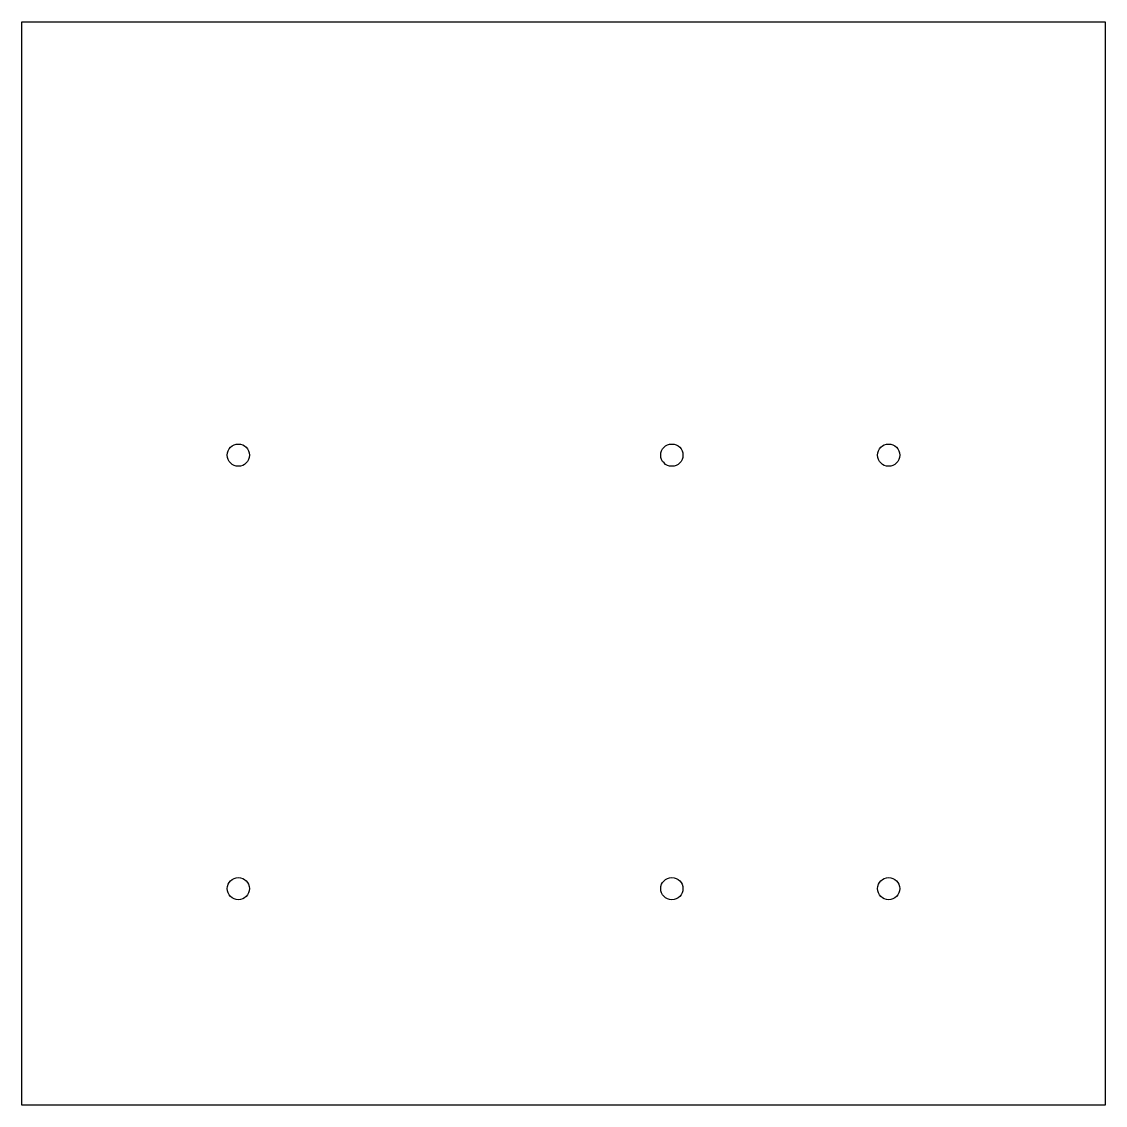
# Model space of a CAD drawing. Extents: x 0 to 97.5, y 0 to 97.5.
import ezdxf

# ---------------------------------------------------------------- set-up
doc = ezdxf.new("R2010")
doc.units = 0
doc.layers.get('0').update_dxf_attribs({"linetype": 'CONTINUOUS'})

msp = doc.modelspace()

# ---------------------------------------------------------------- linework, layer by layer
at = {"color": 1}
msp.add_lwpolyline([(0, 0), (0, 97.5), (97.5, 97.5), (97.5, 0)], close=True, dxfattribs=at)
for centre in [(19.5, 58.5), (58.5, 58.5), (78, 58.5), (19.5, 19.5), (58.5, 19.5), (78, 19.5)]:
    msp.add_circle(centre, 1, dxfattribs=at)

doc.saveas('drawing.dxf')
